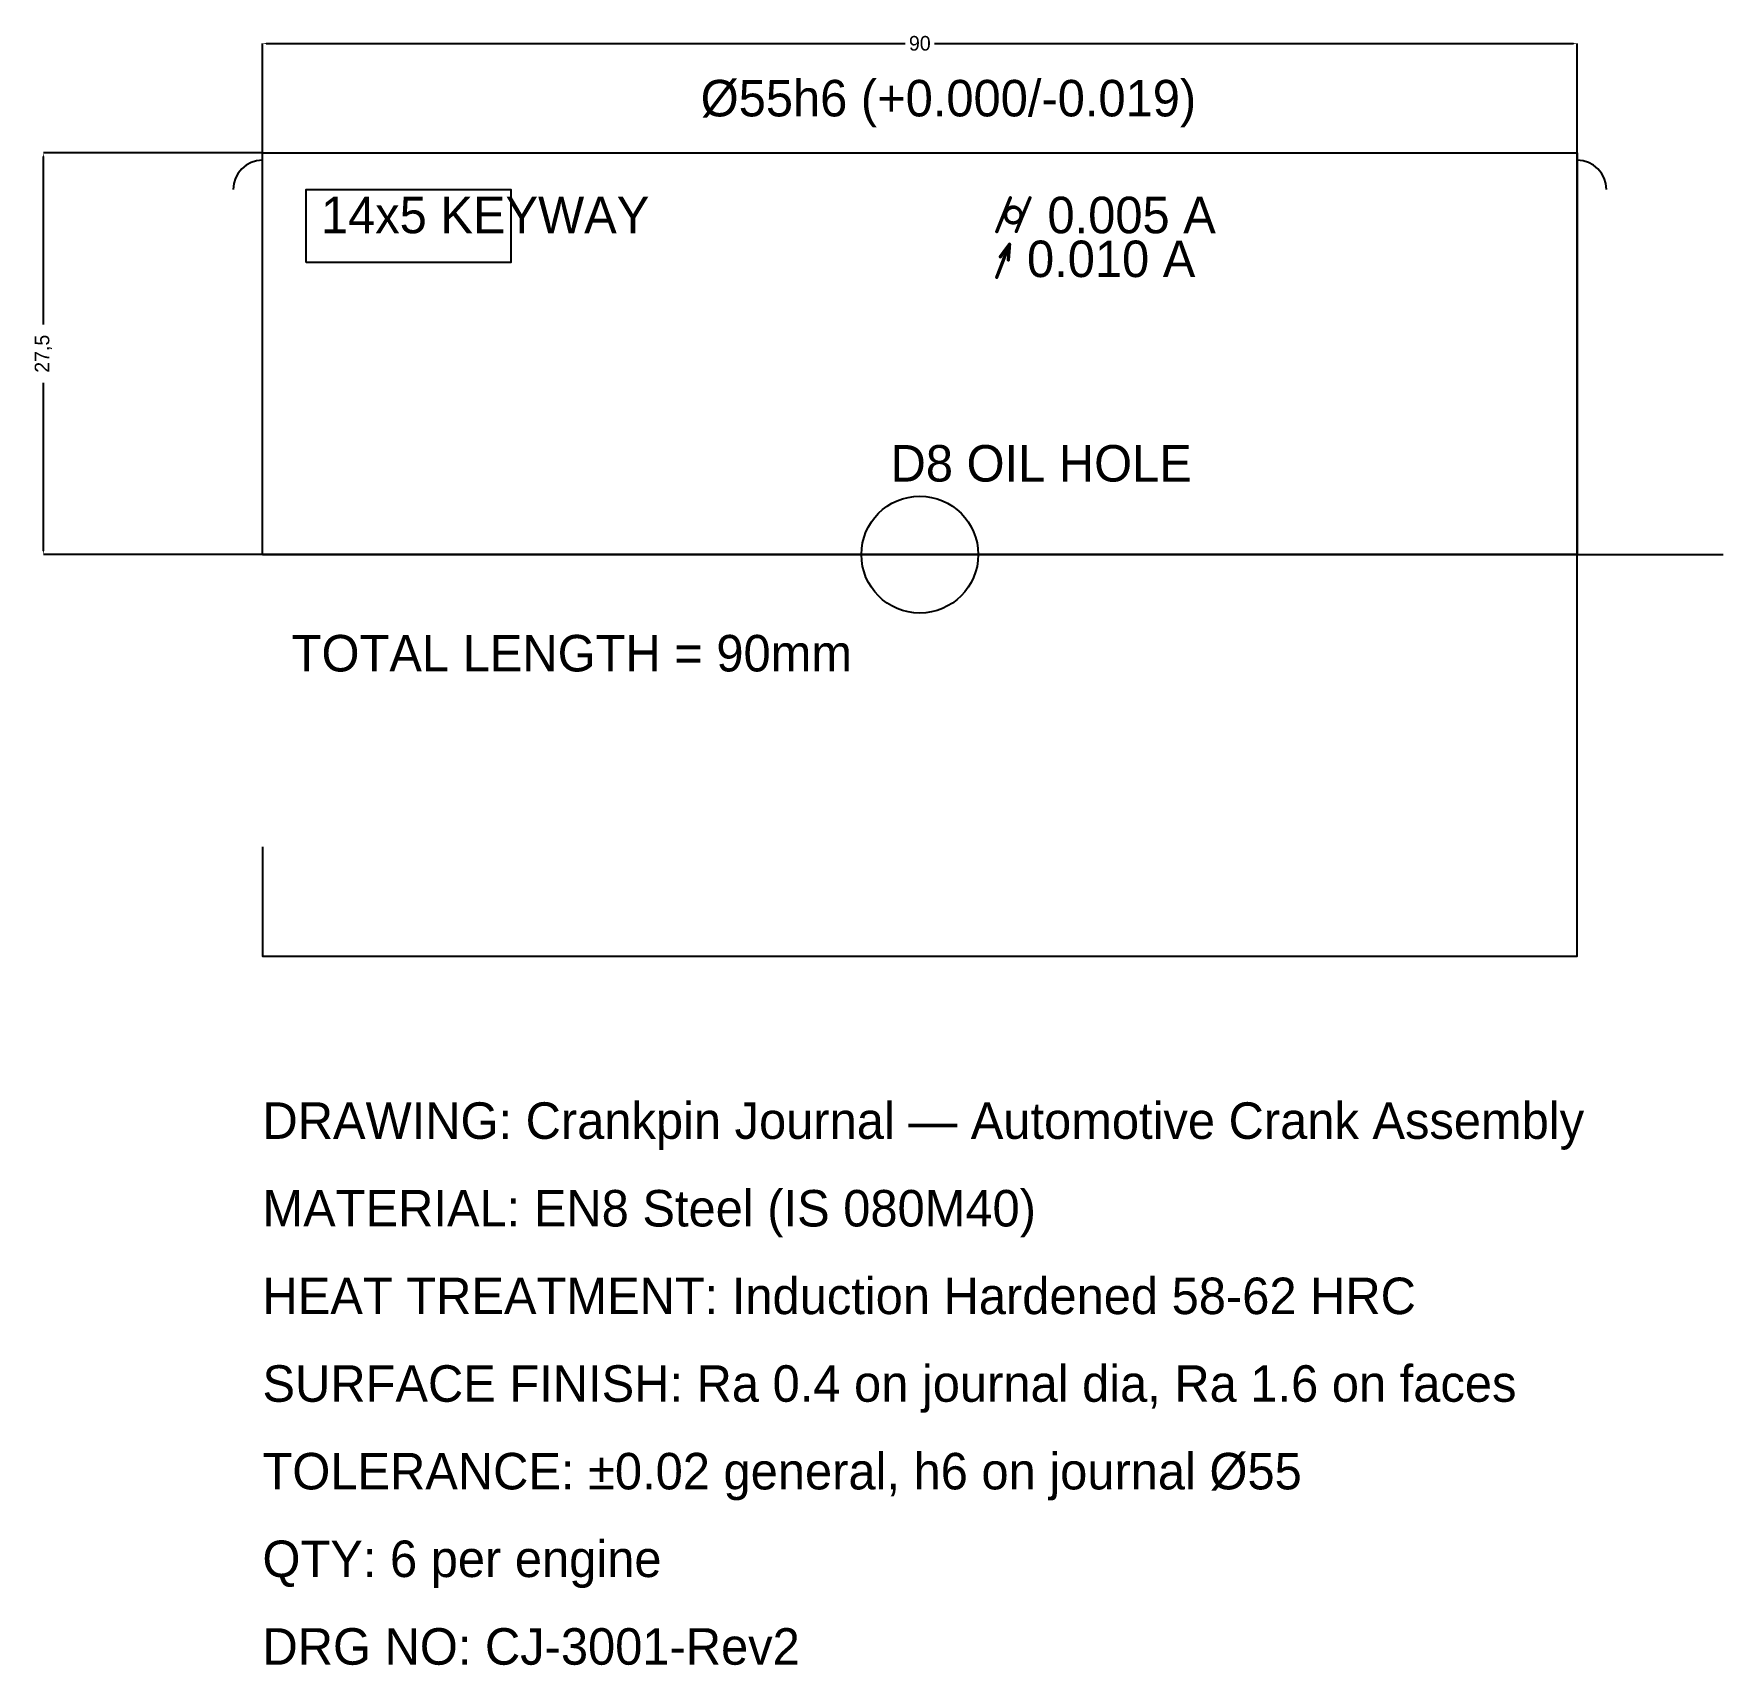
# Model space of a CAD drawing. Header units: metres. Extents: x -16 to 100, y -76 to 36.
import ezdxf

# ---------------------------------------------------------------- set-up
doc = ezdxf.new("R2010")
doc.units = ezdxf.units.M
doc.dimstyles.get("Standard").update_dxf_attribs({"dimtxt": 2.5, "dimasz": 2.5, "dimexe": 1.25, "dimexo": 0.625, "dimtad": 1, "dimcen": 2.5, "dimazin": 3, "dimtfac": 1, "dimtmove": 0, "dimatfit": 3})

# ---------------------------------------------------------------- blocks, each defined once
blk = doc.blocks.new('_CLOSEDFILLED')
at = {"color": 0, "linetype": 'BYBLOCK'}
blk.add_solid([(-1, 0.16), (0, 0), (-1, -0.16)], dxfattribs=at)
blk = doc.blocks.new('*D1')
for p, q in [((0, 0), (0, 35)), ((0.25, 35), (44, 35)), ((46, 35), (89.75, 35)), ((90, 0), (90, 35))]:
    blk.add_line(p, q)
at = {"layer": 'Defpoints'}
for p in [(0, 35), (0, 0), (90, 0)]:
    blk.add_point(p, dxfattribs=at)
at = {"xscale": 0.25, "yscale": 0.25, "rotation": 180}
blk.add_blockref('_CLOSEDFILLED', (0, 35), dxfattribs=at)
at = {"xscale": 0.25, "yscale": 0.25}
blk.add_blockref('_CLOSEDFILLED', (90, 35), dxfattribs=at)
at = {"insert": (45, 35), "char_height": 1, "attachment_point": 5}
blk.add_mtext('90', dxfattribs=at)
blk = doc.blocks.new('*D2')
for p, q in [((0, 27.5), (-15, 27.5)), ((-15, 15.75), (-15, 27.25)), ((-15, 0.25), (-15, 11.75)), ((0, 0), (-15, 0))]:
    blk.add_line(p, q)
at = {"layer": 'Defpoints'}
for p in [(0, 27.5), (-15, 0), (0, 0)]:
    blk.add_point(p, dxfattribs=at)
at = {"xscale": 0.25, "yscale": 0.25}
for p, rotation in [((-15, 27.5), 90), ((-15, 0), 270)]:
    blk.add_blockref('_CLOSEDFILLED', p, dxfattribs=dict(at, rotation=rotation))
at = {"insert": (-15, 13.75), "char_height": 1, "attachment_point": 5, "rotation": 90}
blk.add_mtext('27,5', dxfattribs=at)

msp = doc.modelspace()

# ---------------------------------------------------------------- linework, layer by layer
msp.add_line((0, 0), (100, 0))
for points in [[(0, 0), (0, 27.5), (90, 27.5), (90, 0)], [(0, -20), (0, -27.5), (90, -27.5), (90, -20), (90, 0), (0, 0)]]:
    msp.add_lwpolyline(points)
msp.add_lwpolyline([(3, 20), (3, 25), (17, 25), (17, 20)], close=True)
msp.add_circle((45, 0), 4)
for centre, start, end in [((0, 25), 90, 180), ((90, 25), 0, 90)]:
    msp.add_arc(centre, 2, start, end)

# ---------------------------------------------------------------- texts
for s, p in [('Ø55h6 (+0.000/-0.019)', (30, 30)), ('14x5 KEYWAY', (4, 22)), ('⌭ 0.005 A', (50, 22)), ('↗ 0.010 A', (50, 19)), ('D8 OIL HOLE', (43, 5)), ('TOTAL LENGTH = 90mm', (2, -8)), ('DRAWING: Crankpin Journal — Automotive Crank Assembly', (0, -40)), ('MATERIAL: EN8 Steel (IS 080M40)', (0, -46)), ('HEAT TREATMENT: Induction Hardened 58-62 HRC', (0, -52)), ('SURFACE FINISH: Ra 0.4 on journal dia, Ra 1.6 on faces', (0, -58)), ('TOLERANCE: ±0.02 general, h6 on journal Ø55', (0, -64)), ('QTY: 6 per engine', (0, -70)), ('DRG NO: CJ-3001-Rev2', (0, -76))]:
    msp.add_text(s, height=2.5).set_placement(p)

# ---------------------------------------------------------------- dimensions: what is measured, and where the dimension line sits
dim = msp.add_linear_dim(base=(0, 35), p1=(0, 0), p2=(90, 0), dimstyle='Standard')
dim.commit()
dim.dimension.update_dxf_attribs({"geometry": '*D1', "text_midpoint": (45, 35)})
dim = msp.add_linear_dim(base=(-15, 0), p1=(0, 0), p2=(0, 27.5), angle=90, dimstyle='Standard')
dim.commit()
dim.dimension.update_dxf_attribs({"geometry": '*D2', "text_midpoint": (-15, 13.75)})

doc.saveas('drawing.dxf')
